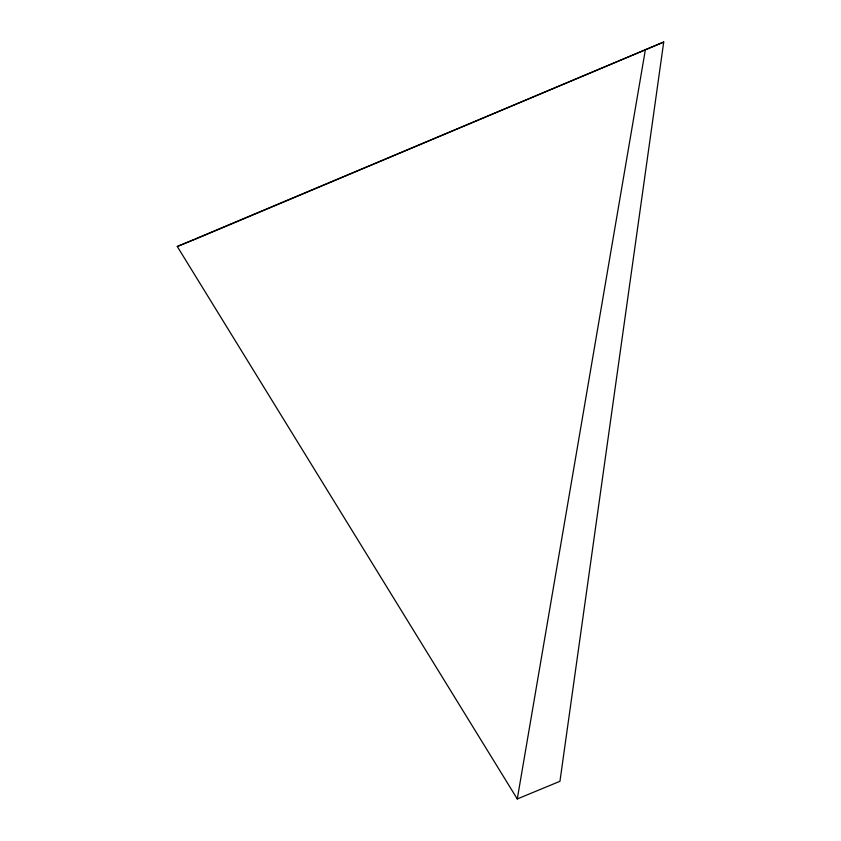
<?xml version="1.0" encoding="UTF-8"?>
<svg xmlns="http://www.w3.org/2000/svg" width="841" height="841" viewBox="0 0 841 841"><rect width="100%" height="100%" fill="white"/><g stroke="black" fill="none" stroke-linecap="round" stroke-linejoin="round"><path stroke-width="1.26" d="M663.717 42.05L559.948 781.3L517.278 798.95L177.283 246.497L663.717 42.05L195.575 239.096M517.278 798.95L645.425 49.44M177.283 246.497L194.429 239.559"/></g></svg>
